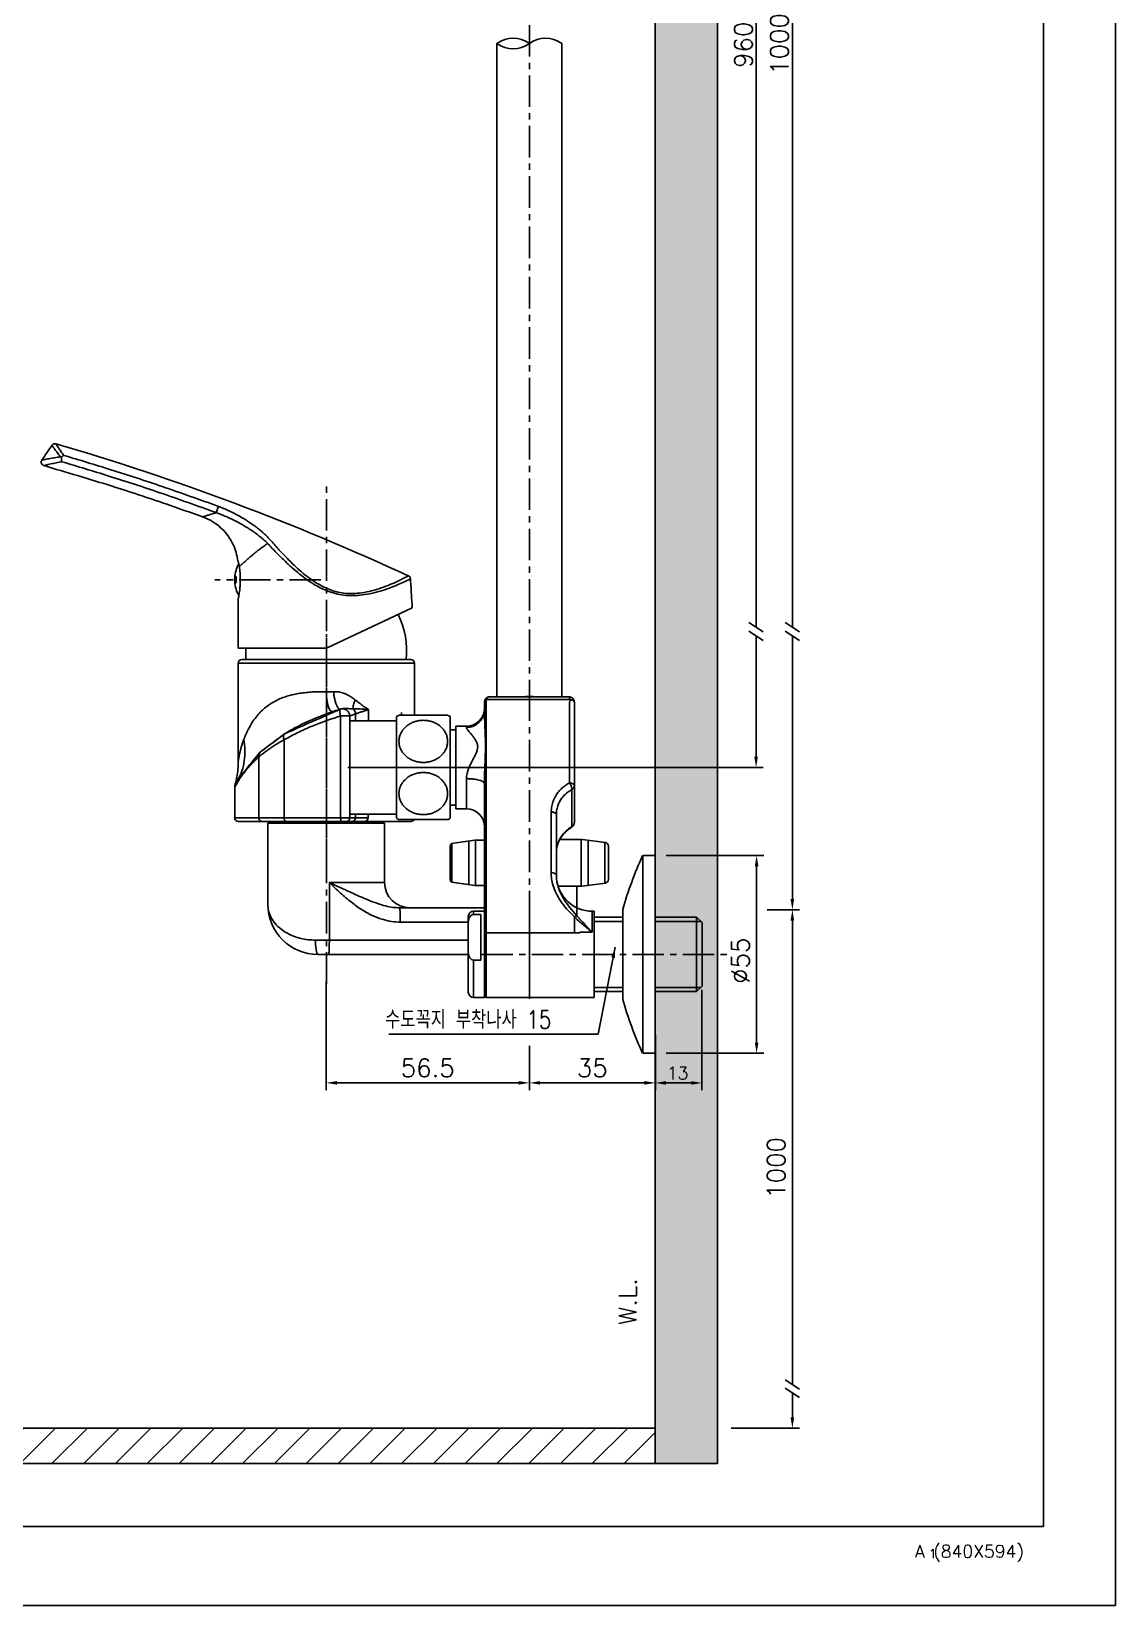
# Model space of a CAD drawing. Extents: x 6001 to 6595, y 4339 to 5179.
# Drawn here: x 6293.5 to 6595, y 4339.3 to 4776.8 of the extents above; entities that cross this region are included whole.
import ezdxf

# ---------------------------------------------------------------- set-up
doc = ezdxf.new("R2010")
doc.units = 0
doc.header["$LTSCALE"] = 7
doc.header["$MEASUREMENT"] = 0
doc.linetypes.add('CENTER', pattern=[2, 1.25, -0.25, 0.25, -0.25])
doc.layers.get('0').update_dxf_attribs({"color": 2, "linetype": 'CONTINUOUS'})
for name, color, linetype in [('CL', 1, 'CENTER'), ('D', 2, 'CONTINUOUS'), ('DIM', 2, 'CONTINUOUS'), ('DWG', 7, 'CONTINUOUS'), ('HT', 3, 'CONTINUOUS'), ('TXT', 4, 'CONTINUOUS')]:
    doc.layers.add(name, color=color, linetype=linetype)
doc.styles.add('GHS', font='ROMANS.shx', dxfattribs={"bigfont": 'GHS.shx'})
doc.dimstyles.new('STANDARD$7', dxfattribs={"dimtxt": 3.5, "dimasz": 3, "dimexe": 1, "dimexo": 1, "dimgap": 1, "dimtad": 1, "dimdec": 4, "dimzin": 0, "dimdsep": 46, "dimtxsty": 'GHS', "dimcen": 1, "dimclrd": 256, "dimclre": 256, "dimclrt": 2, "dimadec": 4, "dimazin": 0, "dimtfac": 1, "dimtdec": 4, "dimtmove": 2, "dimatfit": 2, "dimfxl": 0, "dimtolj": 1, "dimtzin": 0, "dimlwd": -1, "dimlwe": -1, "dimarcsym": 0})

# ---------------------------------------------------------------- blocks, each defined once
blk = doc.blocks.new('BORDER')
for p, q in [((1, 0), (1, 1)), ((0, 0), (1, 0))]:
    blk.add_line(p, q)
blk = doc.blocks.new('A$C195E25AC')
at = {"color": 7, "linetype": 'Continuous'}
blk.add_line((8.86, 94.77), (8.86, 93.96), dxfattribs=at)
at = {"layer": 'CL'}
for p, q in [((44.45, 101.13), (44.45, 27.57)), ((0, 79.46), (68.4, 79.46)), ((31.09, 27.5), (100.44, 27.5))]:
    blk.add_line(p, q, dxfattribs=at)
at = {"layer": 'D'}
for p, q in [((62.44, 36.69), (70.44, 36.69)), ((79.44, 36.69), (92.1, 36.69)), ((62.44, 18.31), (70.44, 18.31)), ((79.44, 18.31), (92.1, 18.31))]:
    blk.add_line(p, q, dxfattribs=at)
at = {"layer": 'DWG'}
for p, q in [((31.94, 97.63), (31.94, 95.44)), ((32.25, 98.55), (32.24, 98.53)), ((56.94, 97.59), (56.94, 64.17)), ((7.44, 93.59), (7.44, 65.33)), ((21.7, 93.96), (8.17, 93.96)), ((22.44, 93.59), (22.44, 65.33)), ((22.44, 89.96), (23.94, 89.96)), ((23.94, 67.96), (23.94, 90.96)), ((26.94, 90.96), (23.94, 90.96)), ((26.94, 90.6), (26.94, 90.96)), ((26.94, 67.96), (26.94, 76.36)), ((31.94, 75.01), (31.94, 15.5)), ((56.28, 63.1), (56.28, 73.35)), ((3.64, 66.46), (7.44, 66.46)), ((22.44, 68.96), (23.94, 68.96)), ((26.94, 67.96), (23.94, 67.96)), ((51.94, 66.36), (51.94, 49.49)), ((8.17, 64.96), (21.7, 64.96)), ((56.23, 62.9), (56.23, 62.9)), ((75.94, 55), (79.44, 55)), ((75.94, 55), (75.94, 0)), ((79.44, 55), (79.44, 0)), ((28.94, 38.6), (28.94, 39.5)), ((28.94, 39.5), (31.94, 39.5)), ((61.94, 39.5), (61.94, 33.67)), ((62.44, 39.5), (61.94, 39.5)), ((62.44, 39.5), (62.44, 15.5)), ((70.44, 15), (70.44, 40)), ((27.44, 38), (27.44, 17)), ((28.94, 38.6), (30.94, 38.6)), ((30.94, 38.6), (30.94, 25.9)), ((56.94, 37.92), (56.94, 33.5)), ((62.44, 37.85), (70.44, 37.85)), ((79.44, 37.85), (90.94, 37.85)), ((79.44, 36.35), (79.44, 18.65)), ((90.94, 37.85), (90.94, 17.15)), ((90.94, 37.85), (92.44, 36.35)), ((92.44, 36.35), (92.44, 18.65)), ((32.44, 33.53), (32.44, 15.5)), ((51.94, 33.5), (32.44, 33.5)), ((56.94, 33.5), (51.94, 33.5)), ((58.44, 33.5), (56.94, 33.5)), ((58.44, 33.67), (61.92, 33.67)), ((58.44, 33.5), (58.44, 33.67)), ((28.94, 25.9), (30.94, 25.9)), ((28.94, 15.5), (28.94, 25.9)), ((90.94, 17.15), (92.44, 18.65)), ((28.94, 15.5), (31.94, 15.5)), ((62.44, 15.5), (32.44, 15.5)), ((62.44, 17.15), (70.44, 17.15)), ((79.44, 17.15), (90.94, 17.15)), ((75.94, 0), (79.44, 0))]:
    blk.add_line(p, q, dxfattribs=at)
for centre, radius, start, end in [((33.44, 97.63), 1.5, 142.9875, 180), ((14.94, 79.46), 16, 114.9238, 117.9532), ((14.94, 79.46), 16, 62.0473, 65.0762), ((26.94, 95.96), 5, 270, 360), ((26.94, 62.96), 5, 0, 90), ((14.94, 79.46), 16, 242.0468, 245.0762), ((14.94, 79.46), 16, 294.9238, 297.9527), ((166.77, 13.18), 100, 155.2819, 164.4455), ((61.94, 49.5), 10, 185.076, 270), ((28.94, 38), 1.5, 90, 180), ((28.94, 17), 1.5, 180, 270), ((32.44, 16), 0.5, 180, 270), ((166.77, 41.82), 100, 195.5545, 204.7181)]:
    blk.add_arc(centre, radius, start, end, dxfattribs=at)
for points in [[(32.39, 97.88), (32.21, 97.85), (32.07, 97.8), (31.97, 97.72), (31.94, 97.63)], [(31.95, 97.8), (31.94, 97.77)], [(31.94, 97.77), (31.94, 97.63)], [(31.97, 97.93), (31.96, 97.91), (31.95, 97.8)], [(32.01, 98.08), (31.97, 97.96)], [(31.97, 97.96), (31.97, 97.93)], [(32.06, 98.23), (32.03, 98.15), (32.01, 98.11)], [(32.01, 98.11), (32.01, 98.08)], [(32.07, 98.25), (32.06, 98.23)], [(32.12, 98.36), (32.07, 98.25)], [(32.19, 98.46), (32.12, 98.36)], [(32.14, 98.38), (32.12, 98.36)], [(32.17, 98.4), (32.14, 98.38)], [(32.24, 98.42), (32.2, 98.41), (32.17, 98.4)], [(32.24, 98.53), (32.19, 98.46)], [(32.51, 98.36), (32.34, 98.41), (32.24, 98.42)], [(33.41, 99.12), (33.22, 99.11), (32.84, 99), (32.51, 98.81), (32.25, 98.55)], [(32.51, 98.36), (32.45, 98.22), (32.4, 98.06), (32.39, 97.88)], [(32.39, 97.88), (32.4, 75.75), (32.43, 54.31), (32.44, 33.53)], [(33.4, 99.12), (33.2, 99.09), (32.99, 98.99), (32.79, 98.83), (32.63, 98.61), (32.51, 98.36)], [(55.64, 98.35), (47.89, 98.38), (40.22, 98.38), (32.51, 98.36)], [(55.45, 99.09), (47.92, 99.13), (40.16, 99.13), (33.4, 99.12)], [(45.91, 99.13), (45.7, 99.14), (44.44, 99.18), (43.17, 99.14), (42.98, 99.13)], [(55.45, 99.09), (55.91, 99.02), (56.32, 98.81), (56.65, 98.48), (56.86, 98.06), (56.94, 97.59)], [(55.64, 98.35), (55.6, 98.67), (55.55, 98.91), (55.5, 99.06), (55.45, 99.09)], [(55.64, 98.35), (55.61, 86.76), (55.57, 75.17)], [(56.94, 97.59), (56.84, 97.86), (56.57, 98.09), (56.15, 98.26), (55.64, 98.35)], [(14.94, 80.85), (13.78, 80.94), (12.67, 81.19), (11.62, 81.61), (10.66, 82.17), (9.85, 82.85), (9.19, 83.62), (8.7, 84.45), (8.36, 85.33), (8.19, 86.25), (8.19, 87.18), (8.36, 88.09), (8.7, 88.97), (9.19, 89.8), (9.85, 90.57), (10.66, 91.25), (11.62, 91.82), (12.67, 92.23), (13.78, 92.48), (14.94, 92.57)], [(14.94, 92.57), (16.09, 92.48), (17.2, 92.23), (18.25, 91.82), (19.21, 91.25), (20.03, 90.57), (20.68, 89.8), (21.17, 88.97), (21.51, 88.09), (21.68, 87.18), (21.68, 86.25), (21.51, 85.33), (21.17, 84.45), (20.68, 83.62), (20.03, 82.85), (19.21, 82.17), (18.25, 81.61), (17.2, 81.19), (16.09, 80.94), (14.94, 80.85)], [(31.94, 95.44), (31.81, 94.37), (31.44, 93.34), (30.84, 92.42), (30.05, 91.66), (29.1, 91.08), (28.05, 90.72), (26.94, 90.6)], [(32.22, 85.46), (32.21, 86.77), (32.17, 88.21), (32.12, 89.63), (32.06, 90.96), (32.02, 92.13), (31.98, 93.13), (31.96, 94), (31.94, 94.77), (31.94, 95.44)], [(30.06, 85.21), (29.91, 86.1), (29.49, 87.03), (28.92, 87.89), (28.33, 88.63), (27.82, 89.24), (27.43, 89.71), (27.16, 90.09), (26.99, 90.38), (26.94, 90.6)], [(26.94, 76.36), (26.98, 77.07), (27.13, 77.83), (27.36, 78.64), (27.69, 79.5), (28.11, 80.43), (28.61, 81.42), (29.14, 82.45), (29.62, 83.46), (29.95, 84.4), (30.06, 85.21)], [(31.94, 75.01), (31.94, 75.7), (31.95, 76.47), (31.97, 77.31), (32, 78.25), (32.04, 79.3), (32.09, 80.48), (32.14, 81.75), (32.18, 83.05), (32.21, 84.32), (32.22, 85.46)], [(14.94, 66.35), (13.78, 66.44), (12.67, 66.69), (11.62, 67.11), (10.66, 67.67), (9.85, 68.35), (9.19, 69.12), (8.7, 69.95), (8.36, 70.83), (8.19, 71.75), (8.19, 72.68), (8.36, 73.59), (8.7, 74.47), (9.19, 75.3), (9.85, 76.07), (10.66, 76.75), (11.62, 77.32), (12.67, 77.73), (13.78, 77.98), (14.94, 78.07)], [(14.94, 78.07), (16.09, 77.98), (17.2, 77.73), (18.25, 77.32), (19.21, 76.75), (20.03, 76.07), (20.68, 75.3), (21.17, 74.47), (21.51, 73.59), (21.68, 72.68), (21.68, 71.75), (21.51, 70.83), (21.17, 69.95), (20.68, 69.12), (20.03, 68.35), (19.21, 67.67), (18.25, 67.11), (17.2, 66.69), (16.09, 66.44), (14.94, 66.35)], [(31.94, 75.01), (31.81, 75.31), (31.44, 75.59), (30.84, 75.85), (30.05, 76.06), (29.1, 76.22), (28.05, 76.32), (26.94, 76.36)], [(55.57, 75.17), (54.58, 74.56), (53.58, 73.77), (52.62, 72.79), (51.78, 71.61), (51.1, 70.24), (50.66, 68.72), (50.5, 67.1)], [(56.94, 74.42), (56.87, 74.64), (56.68, 74.84), (56.38, 75.01), (56, 75.12), (55.57, 75.17)], [(56.28, 73.35), (56.27, 73.64), (56.19, 74), (56.03, 74.4), (55.82, 74.81), (55.57, 75.17)], [(56.28, 73.35), (56.56, 73.55), (56.76, 73.81), (56.89, 74.11), (56.94, 74.42)], [(56.28, 73.35), (55.43, 72.82), (54.57, 72.14), (53.75, 71.3), (53.03, 70.28), (52.45, 69.09), (52.07, 67.76), (51.94, 66.36)], [(50.5, 67.1), (50.48, 61.37), (50.47, 55.75), (50.46, 50.24)], [(51.94, 66.36), (51.87, 66.58), (51.66, 66.79), (51.35, 66.95), (50.95, 67.06), (50.5, 67.1)], [(51.94, 55.87), (52.07, 57.25), (52.45, 58.61), (53.08, 59.89), (53.94, 61.09), (55.02, 62.16), (56.28, 63.1)], [(51.94, 55.87), (52.05, 57.12), (52.44, 58.5), (53.09, 59.81), (53.99, 61.01), (55.1, 62.09), (56.23, 62.9)], [(56.28, 63.1), (56.26, 62.94), (56.23, 62.91)], [(56.25, 62.91), (56.23, 62.9)], [(56.56, 63.18), (56.47, 63.08), (56.25, 62.91)], [(56.28, 63.1), (56.56, 63.31), (56.76, 63.57), (56.89, 63.86), (56.94, 64.17)], [(56.94, 64.17), (56.88, 63.78), (56.72, 63.4), (56.56, 63.18)], [(50.46, 50.24), (50.59, 48.51), (51.03, 46.6), (51.84, 44.56), (53.08, 42.41), (54.77, 40.19), (56.94, 37.92)], [(51.94, 49.49), (51.86, 49.72), (51.65, 49.93), (51.33, 50.09), (50.92, 50.2), (50.46, 50.24)], [(51.94, 49.49), (51.97, 48.63)], [(51.97, 48.63), (52.05, 47.98), (52.43, 46.32), (53.14, 44.51), (54.22, 42.58), (55.7, 40.51), (57.58, 38.29)], [(28.94, 38.6), (28.71, 38.57), (28.48, 38.5), (28.25, 38.36), (28.05, 38.18), (27.86, 37.93), (27.71, 37.64), (27.58, 37.3), (27.5, 36.93), (27.45, 36.53), (27.44, 36.12)], [(57.59, 38.28), (57.39, 38.21), (57.17, 38.08), (56.94, 37.92)], [(56.94, 37.92), (57.33, 37.55), (57.69, 37.21), (58.03, 36.9), (58.35, 36.62), (58.64, 36.36), (58.91, 36.12), (59.17, 35.9), (59.4, 35.7), (59.61, 35.52), (59.81, 35.35), (60, 35.19), (60.17, 35.05), (60.33, 34.91), (60.48, 34.78), (60.63, 34.67), (60.76, 34.55), (60.89, 34.45), (61.01, 34.35), (61.12, 34.26), (61.23, 34.17), (61.33, 34.09), (61.42, 34.02), (61.5, 33.95), (61.58, 33.88), (61.66, 33.83), (61.73, 33.77), (61.8, 33.72), (61.86, 33.68), (61.92, 33.67)], [(57.58, 38.29), (57.93, 37.9), (58.24, 37.55), (58.54, 37.23), (58.82, 36.93), (59.07, 36.66), (59.31, 36.4), (59.53, 36.17), (59.73, 35.95), (59.91, 35.75), (60.09, 35.57), (60.25, 35.4), (60.4, 35.24), (60.54, 35.09), (60.67, 34.94), (60.8, 34.81), (60.92, 34.68), (61.03, 34.57), (61.13, 34.45), (61.23, 34.35), (61.32, 34.25), (61.4, 34.16), (61.48, 34.08), (61.56, 34), (61.63, 33.93), (61.69, 33.86), (61.75, 33.8), (61.81, 33.74), (61.87, 33.69), (61.94, 33.67)], [(32.44, 33.53), (32.24, 33.51), (32.08, 33.46), (31.97, 33.38), (31.94, 33.28)], [(32.44, 33.5), (32.24, 33.48), (32.08, 33.43), (31.97, 33.35), (31.94, 33.28)], [(51.94, 33.5), (45.44, 33.51), (38.94, 33.52), (32.44, 33.53)], [(27.44, 28.38), (27.45, 27.97), (27.5, 27.57), (27.58, 27.2), (27.7, 26.87), (27.86, 26.57), (28.04, 26.33), (28.25, 26.14), (28.47, 26), (28.71, 25.93), (28.94, 25.9)]]:
    blk.add_spline(points, degree=3, dxfattribs=at)

msp = doc.modelspace()

# ---------------------------------------------------------------- hatches: boundary and pattern name
at = {"layer": 'HT'}
h = msp.add_hatch(dxfattribs=at)
h.set_pattern_fill('AR-CONC', color=256, scale=2, style=0)
h.set_pattern_definition([(50, (999.178, 78.717), (14.345204, -1.255043), [1.5, -16.5]), (355, (999.178, 78.717), (-2.775027, 15.043843), [1.2, -13.2]), (100.4514, (1000.374, 78.612), (11.570188, 13.78879), [1.274804, -14.022842]), (46.1842, (999.178, 82.717), (21.34482, -3.31038), [2.25, -24.75]), (96.6356, (1000.957, 82.44), (18.693254, 19.48236), [1.912206, -21.03426]), (351.1842, (999.178, 82.717), (18.69324, 19.48237), [1.8, -19.8]), (21, (1001.178, 81.717), (11.938141, -8.052378), [1.5, -16.5]), (326, (1001.178, 81.717), (4.866307, 14.503), [1.2, -13.2]), (71.4514, (1002.173, 81.046), (16.804453, 6.45061), [1.274804, -14.022842]), (37.5, (999.178, 78.717), (0.243197, 6.657877), [0, -13.04, 0, -13.4, 0, -13.25]), (7.5, (999.178, 78.717), (5.261391, 7.888234), [0, -7.64, 0, -12.74, 0, -5.05]), (327.5, (994.718, 78.717), (10.6764487, -0.4510974), [0, -5, 0, -15.6, 0, -20.7]), (317.5, (992.718, 78.717), (11.663723, 2.0021), [0, -6.5, 0, -10.36, 0, -14.7])])
h.paths.add_polyline_path([(6466.95, 4378.75), (6484.23, 4378.75), (6484.23, 5078.12), (6466.95, 5078.12)])
h = msp.add_hatch(dxfattribs=at)
h.set_pattern_fill('ANSI31', color=256, scale=50, style=0)
h.set_pattern_definition([(45, (1015.8026, -3.074), (-4.4194174, 4.4194174), [])])
h.paths.add_polyline_path([(6466.95, 4378.75), (6037.73, 4378.75), (6037.73, 4388.6), (6466.95, 4388.6)])

# ---------------------------------------------------------------- linework, layer by layer
at = {"color": 7, "linetype": 'Continuous'}
for p, q in [((6351, 4601.26), (6351, 4574.05)), ((6351, 4601.26), (6400, 4601.26)), ((6352, 4602.26), (6399, 4602.26)), ((6400, 4601.26), (6400, 4586.76)), ((6379.4, 4588.47), (6379.4, 4588.47)), ((6379.46, 4558.26), (6379.46, 4586.57)), ((6379.46, 4586.57), (6382, 4586.57)), ((6382, 4558.26), (6382, 4586.57)), ((6383.6, 4587.15), (6383.6, 4585.26)), ((6387.22, 4585.26), (6387.22, 4588.33)), ((6363.73, 4579.92), (6363.73, 4558.26)), ((6356.69, 4558.26), (6356.69, 4575.2)), ((6350, 4558.26), (6350, 4566.77)), ((6391.16, 4559.26), (6382, 4559.26)), ((6383.6, 4559.26), (6383.6, 4558.26)), ((6387.08, 4558.26), (6387.08, 4559.26)), ((6350, 4558.26), (6387.08, 4558.26)), ((6399, 4557.26), (6351, 4557.26))]:
    msp.add_line(p, q, dxfattribs=at)
for p, q in [((6000.96, 4339.31), (6594.96, 4339.31)), ((6594.96, 4339.31), (6000.96, 4339.31)), ((6594.96, 4339.31), (6000.96, 4339.31)), ((6000.96, 4339.31), (6594.96, 4339.31)), ((6594.96, 4339.31), (6000.96, 4339.31)), ((6594.96, 4339.31), (6000.96, 4339.31))]:
    msp.add_line(p, q)
for centre, radius, start, end in [((6352, 4601.26), 1, 90.0092, 179.9954), ((6399, 4601.26), 1, 0.0151, 89.9776), ((6380, 4586.57), 2, 0, 107.5502), ((6351, 4558.26), 1, 180, 269.9999), ((6381, 4558.26), 1, 270.0002, 0), ((6382.6, 4558.26), 1, 270.0002, 0), ((6386.08, 4558.26), 1, 270.0002, 0), ((6399, 4558.26), 1, 270, 330)]:
    msp.add_arc(centre, radius, start, end, dxfattribs=at)
for points in [[(6352.56, 4580.12), (6353.49, 4582.3), (6354.55, 4584.26), (6355.66, 4585.91), (6356.82, 4587.3), (6358.03, 4588.49), (6359.29, 4589.49), (6360.6, 4590.35), (6361.97, 4591.07), (6363.4, 4591.68), (6364.89, 4592.17), (6366.46, 4592.57), (6368.11, 4592.88), (6369.85, 4593.1), (6371.66, 4593.24), (6373.55, 4593.3), (6375.5, 4593.3)], [(6377.38, 4587.81), (6376.96, 4587.83), (6376.57, 4588.14), (6376.22, 4588.73), (6375.92, 4589.58), (6375.68, 4590.68), (6375.54, 4591.94), (6375.5, 4593.3)], [(6377.51, 4593.26), (6376.86, 4593.25), (6376.2, 4593.27), (6375.5, 4593.3)], [(6378.6, 4593.28), (6378.21, 4593.3), (6377.84, 4593.29), (6377.51, 4593.26)], [(6379, 4588.58), (6378.78, 4588.8), (6378.46, 4589.32), (6378.15, 4590.06), (6377.88, 4591.01), (6377.66, 4592.09), (6377.51, 4593.26)], [(6383.6, 4591), (6382.6, 4591.73), (6381.66, 4592.29), (6380.8, 4592.71), (6380, 4593), (6379.27, 4593.19), (6378.6, 4593.28)], [(6383.6, 4591), (6383.25, 4590.35), (6383.02, 4589.7), (6382.92, 4589.1), (6382.96, 4588.58)], [(6383.6, 4591), (6384.87, 4590), (6386.04, 4589.12), (6387.22, 4588.33)], [(6363.73, 4579.92), (6367.54, 4581.95), (6371.54, 4583.75), (6375.35, 4585.21), (6379.46, 4586.57)], [(6363.92, 4581.63), (6379.4, 4588.47)], [(6371.28, 4585.45), (6370.79, 4585.23)], [(6371.63, 4585.6), (6371.28, 4585.45)], [(6372.52, 4585.98), (6371.63, 4585.6)], [(6373.44, 4586.35), (6372.52, 4585.98)], [(6374.02, 4586.58), (6373.44, 4586.35)], [(6374.37, 4586.72), (6374.02, 4586.58)], [(6374.39, 4586.73), (6374.37, 4586.72)], [(6375.31, 4587.07), (6374.39, 4586.73)], [(6375.38, 4587.1), (6375.31, 4587.07)], [(6376.31, 4587.44), (6375.38, 4587.1)], [(6376.35, 4587.45), (6376.31, 4587.44)], [(6377.31, 4587.79), (6376.35, 4587.45)], [(6377.34, 4587.8), (6377.31, 4587.79)], [(6377.38, 4587.81), (6377.34, 4587.8)], [(6378.35, 4588.14), (6377.38, 4587.81)], [(6379.12, 4588.39), (6378.35, 4588.14)], [(6379.33, 4588.47), (6379.11, 4588.52), (6379, 4588.58)], [(6379.27, 4588.44), (6379.12, 4588.39)], [(6379.4, 4588.47), (6379.36, 4588.45), (6379.32, 4588.42), (6379.29, 4588.37), (6379.27, 4588.3), (6379.24, 4588.2), (6379.23, 4588.07), (6379.23, 4587.9), (6379.24, 4587.67), (6379.27, 4587.42), (6379.32, 4587.15), (6379.38, 4586.86), (6379.46, 4586.57)], [(6379.4, 4588.47), (6379.27, 4588.44)], [(6379.43, 4588.48), (6379.33, 4588.47)], [(6379.4, 4588.47), (6379.41, 4588.48), (6379.43, 4588.48)], [(6379.75, 4588.56), (6379.43, 4588.48)], [(6380.34, 4588.63), (6379.93, 4588.59), (6379.75, 4588.56)], [(6382.96, 4588.58), (6382.04, 4588.6), (6381.28, 4588.63), (6380.56, 4588.63), (6380.34, 4588.63)], [(6383.6, 4587.15), (6383.11, 4586.98), (6382.71, 4586.83), (6382.4, 4586.72), (6382.18, 4586.63), (6382.05, 4586.58), (6382, 4586.57)], [(6382.96, 4588.58), (6384.2, 4588.55), (6385.64, 4588.48), (6387.22, 4588.33)], [(6383.6, 4587.15), (6383.49, 4587.68), (6383.27, 4588.17), (6382.96, 4588.58)], [(6387.22, 4588.33), (6386.34, 4588.06), (6385.41, 4587.76), (6384.48, 4587.46), (6383.6, 4587.15)], [(6357.28, 4576.68), (6363.92, 4581.63)], [(6363.83, 4581.57), (6357.52, 4576.9)], [(6363.73, 4579.92), (6363.58, 4580.47), (6363.56, 4580.96), (6363.68, 4581.36), (6363.92, 4581.63)], [(6363.87, 4581.6), (6363.83, 4581.57)], [(6363.92, 4581.63), (6363.87, 4581.6)], [(6364.02, 4581.69), (6363.92, 4581.63)], [(6364.5, 4581.98), (6364.02, 4581.69)], [(6364.68, 4582.09), (6364.5, 4581.98)], [(6365.24, 4582.42), (6364.68, 4582.09)], [(6365.31, 4582.45), (6365.24, 4582.42)], [(6365.82, 4582.74), (6365.31, 4582.45)], [(6366.01, 4582.85), (6365.82, 4582.74)], [(6366.74, 4583.25), (6366.01, 4582.85)], [(6366.76, 4583.26), (6366.74, 4583.25)], [(6367.39, 4583.59), (6366.76, 4583.26)], [(6367.47, 4583.63), (6367.39, 4583.59)], [(6367.57, 4583.69), (6367.47, 4583.63)], [(6368.27, 4584.04), (6367.57, 4583.69)], [(6368.33, 4584.07), (6368.27, 4584.04)], [(6369.08, 4584.44), (6368.33, 4584.07)], [(6369.88, 4584.81), (6369.08, 4584.44)], [(6369.93, 4584.84), (6369.88, 4584.81)], [(6370.72, 4585.2), (6369.93, 4584.84)], [(6370.79, 4585.23), (6370.72, 4585.2)], [(6352.56, 4580.12), (6352.85, 4577), (6352.67, 4574.07), (6352.02, 4571.34), (6350.9, 4568.9)], [(6350.9, 4568.9), (6357.28, 4576.68)], [(6351, 4574.05), (6351.01, 4574.09), (6351.02, 4574.19), (6351.05, 4574.33), (6351.07, 4574.49), (6351.11, 4574.68), (6351.15, 4574.89), (6351.19, 4575.12), (6351.24, 4575.37), (6351.29, 4575.64), (6351.35, 4575.94), (6351.42, 4576.26), (6351.5, 4576.6), (6351.59, 4576.96), (6351.68, 4577.35), (6351.79, 4577.75), (6351.91, 4578.18), (6352.05, 4578.63), (6352.2, 4579.1), (6352.37, 4579.6), (6352.56, 4580.12)], [(6363.73, 4579.92), (6362.4, 4579.16), (6361.19, 4578.42), (6360.09, 4577.71), (6359.14, 4577.06), (6358.33, 4576.47), (6357.65, 4575.96), (6357.11, 4575.54), (6356.69, 4575.2)], [(6357.28, 4576.68), (6356.94, 4576.26), (6356.74, 4575.75), (6356.69, 4575.2)], [(6357.52, 4576.9), (6357.14, 4576.55)], [(6356.69, 4575.2), (6356.19, 4574.74), (6355.7, 4574.26), (6355.2, 4573.77), (6354.71, 4573.26), (6354.21, 4572.72), (6353.71, 4572.15), (6353.2, 4571.55), (6352.69, 4570.9), (6352.16, 4570.2), (6351.63, 4569.45), (6351.12, 4568.68), (6350.66, 4567.93), (6350.3, 4567.3), (6350.07, 4566.9), (6350, 4566.77), (6350.07, 4566.9), (6350.3, 4567.31), (6350.66, 4567.93), (6351.12, 4568.68), (6351.29, 4568.94)], [(6351, 4574.05), (6350.9, 4571.78), (6350.59, 4569.53), (6350.48, 4568.98)], [(6350.93, 4568.95), (6356.93, 4576.35)], [(6356.93, 4576.35), (6351.21, 4569.42)], [(6350.48, 4568.98), (6350.08, 4567.31)], [(6350.08, 4567.31), (6350.09, 4567.34), (6350.11, 4567.38), (6350.13, 4567.44), (6350.18, 4567.54), (6350.25, 4567.68), (6350.34, 4567.87), (6350.48, 4568.13), (6350.66, 4568.47), (6350.9, 4568.9)], [(6350.4, 4567.49), (6350.66, 4567.93), (6351.12, 4568.68), (6351.29, 4568.94)], [(6350.99, 4569.05), (6350.9, 4568.9)], [(6350.9, 4568.9), (6350.93, 4568.95)], [(6351.21, 4569.42), (6350.99, 4569.05)], [(6350.08, 4567.31), (6350.06, 4567.26), (6350, 4566.77)], [(6350, 4566.77), (6350.07, 4566.9), (6350.13, 4567.01)], [(6350.13, 4567.01), (6350.21, 4567.14)], [(6350.21, 4567.14), (6350.3, 4567.31), (6350.4, 4567.49)], [(6357.66, 4557.26), (6357.37, 4557.3), (6357.09, 4557.45), (6356.87, 4557.68), (6356.74, 4557.96), (6356.69, 4558.26)], [(6363.73, 4558.26), (6363.76, 4557.95), (6363.85, 4557.68), (6363.98, 4557.46), (6364.15, 4557.31), (6364.35, 4557.26)], [(6379.73, 4557.26), (6379.65, 4557.31), (6379.58, 4557.44), (6379.52, 4557.66), (6379.48, 4557.94), (6379.46, 4558.26)]]:
    msp.add_spline(points, degree=3, dxfattribs=at)
at = {"layer": 'CL'}
for p, q in [((6431.95, 5016.61), (6431.95, 4589.91)), ((6375.5, 4512.13), (6375.5, 4651.8)), ((6374, 4624.46), (6344.5, 4624.46)), ((6375.5, 4542.09), (6375.5, 4609.29)), ((6381.5, 4572.26), (6449.9, 4572.26))]:
    msp.add_line(p, q, dxfattribs=at)
at = {"layer": 'D'}
for p, q in [((6495, 5013.11), (6495, 4611.24)), ((6505.09, 4611.24), (6505.09, 5013.11)), ((6493, 4612.55), (6497, 4609.94)), ((6503.09, 4612.55), (6507.09, 4609.94)), ((6493, 4610.16), (6497, 4607.56)), ((6495, 4608.86), (6495, 4575.26)), ((6503.09, 4610.16), (6507.09, 4607.56)), ((6505.09, 4605.17), (6505.09, 4608.86)), ((6505.09, 4535.69), (6505.09, 4608.8)), ((6450.9, 4572.26), (6497, 4572.26)), ((6469.95, 4547.8), (6497.14, 4547.8)), ((6495.14, 4544.8), (6495.14, 4495.8)), ((6431.95, 4531.03), (6431.95, 4507.97)), ((6498.04, 4532.69), (6507.09, 4532.69)), ((6505.09, 4400.77), (6505.09, 4529.69)), ((6375.45, 4512.75), (6375.45, 4482.59)), ((6479.95, 4510.44), (6479.95, 4482.57)), ((6431.95, 4494.85), (6431.95, 4482.59)), ((6467.06, 4497.89), (6467.06, 4482.59)), ((6466.95, 4491.8), (6466.95, 4482.57)), ((6469.95, 4492.8), (6497.14, 4492.8)), ((6378.45, 4484.59), (6428.95, 4484.59)), ((6434.95, 4484.59), (6463.95, 4484.59)), ((6464.06, 4484.59), (6456.56, 4484.59)), ((6469.95, 4484.57), (6476.95, 4484.57)), ((6503.09, 4402.08), (6507.09, 4399.47)), ((6503.09, 4399.69), (6507.09, 4397.09)), ((6505.09, 4391.6), (6505.09, 4398.39)), ((6488.09, 4388.6), (6507.09, 4388.6))]:
    msp.add_line(p, q, dxfattribs=at)
for centre, start, end in [((6427.45, 4767.5), 53.1301, 126.8699), ((6436.45, 4767.5), 53.1301, 126.8699), ((6427.45, 4779.5), 233.1301, 306.8699)]:
    msp.add_arc(centre, 7.5, start, end, dxfattribs=at)
for points in [[(6494.5, 4575.26), (6495.5, 4575.26), (6495, 4572.26)], [(6494.64, 4544.8), (6495.64, 4544.8), (6495.14, 4547.8)], [(6504.59, 4535.69), (6505.59, 4535.69), (6505.09, 4532.69)], [(6504.59, 4529.69), (6505.59, 4529.69), (6505.09, 4532.69)], [(6494.64, 4495.8), (6495.64, 4495.8), (6495.14, 4492.8)], [(6378.45, 4485.09), (6378.45, 4484.09), (6375.45, 4484.59)], [(6428.95, 4485.09), (6428.95, 4484.09), (6431.95, 4484.59)], [(6434.95, 4485.09), (6434.95, 4484.09), (6431.95, 4484.59)], [(6463.95, 4485.09), (6463.95, 4484.09), (6466.95, 4484.59)], [(6464.06, 4485.09), (6464.06, 4484.09), (6467.06, 4484.59)], [(6469.95, 4485.07), (6469.95, 4484.07), (6466.95, 4484.57)], [(6476.95, 4485.07), (6476.95, 4484.07), (6479.95, 4484.57)], [(6504.59, 4391.6), (6505.59, 4391.6), (6505.09, 4388.6)]]:
    msp.add_solid(points, dxfattribs=at)
at = {"layer": 'DIM'}
msp.add_line((6392.89, 4498.1), (6451.08, 4498.1), dxfattribs=at)
at = {"layer": 'DWG'}
for p, q in [((6422.95, 4591.92), (6422.95, 4773.5)), ((6440.95, 4591.9), (6440.95, 4773.5)), ((6344.89, 4643.09), (6345.52, 4644.82)), ((6350.18, 4625.46), (6350.23, 4625.46)), ((6351.52, 4626.04), (6351.52, 4622.88)), ((6350.18, 4623.46), (6350.23, 4623.46)), ((6351, 4605.46), (6351, 4619.21)), ((6375.5, 4605.46), (6399.4, 4616.6)), ((6375.5, 4605.46), (6351, 4605.46)), ((6382, 4585.26), (6394.95, 4585.26)), ((6359.2, 4556.76), (6359.7, 4557.26)), ((6359.2, 4534.26), (6359.2, 4556.76)), ((6359.2, 4556.76), (6391.7, 4556.76)), ((6391.7, 4540.26), (6391.7, 4556.76)), ((6410.3, 4551.14), (6416.76, 4552.02)), ((6410.4, 4540.36), (6410.4, 4551.15)), ((6415.11, 4551.8), (6415.11, 4539.72)), ((6416.76, 4552.02), (6419.45, 4552.02)), ((6417, 4552.02), (6417, 4539.46)), ((6440.4, 4552.26), (6446.63, 4552.26)), ((6446.39, 4539.26), (6446.39, 4552.26)), ((6446.63, 4552.26), (6453.09, 4551.38)), ((6448.28, 4539.48), (6448.28, 4552.03)), ((6452.98, 4540.13), (6452.98, 4551.39)), ((6409.95, 4541.12), (6409.95, 4550.4)), ((6409.95, 4541.13), (6409.95, 4550.39)), ((6453.95, 4541.12), (6453.95, 4550.4)), ((6376.33, 4524.26), (6376.33, 4540.26)), ((6376.33, 4540.26), (6391.7, 4540.26)), ((6410.3, 4540.38), (6416.76, 4539.49)), ((6410.3, 4540.38), (6414.42, 4539.81)), ((6416.76, 4539.49), (6419.45, 4539.49)), ((6439.92, 4539.26), (6446.63, 4539.26)), ((6445.15, 4530.65), (6445.15, 4539.26)), ((6446.63, 4539.26), (6453.09, 4540.14)), ((6395.85, 4533.26), (6419.45, 4533.26)), ((6396.06, 4529.26), (6414.95, 4529.26)), ((6372.47, 4524.26), (6414.95, 4524.26)), ((6373.2, 4520.26), (6414.95, 4520.26))]:
    msp.add_line(p, q, dxfattribs=at)
for centre, radius, start, end in [((6300.02, 4661.25), 1, 73.7623, 144.9319), ((6104.56, 3990.14), 700, 65.19061, 73.76227), ((6359, 4624.46), 9, 150.8002, 176.1632), ((6359, 4624.46), 9, 183.8362, 209.4463), ((6375.45, 4604.64), 22.38, 353.8845, 26.8403), ((6375.45, 4604.64), 22.38, 177.9096, 186.1155), ((6410.95, 4550.39), 1, 131.0132, 180.0962), ((6452.95, 4550.39), 1, 359.9038, 82.2256), ((6398.7, 4540.26), 7, 180, 270), ((6410.95, 4541.13), 1, 179.9038, 228.9868), ((6452.95, 4541.13), 1, 277.7744, 0.0962), ((6373.2, 4534.26), 14, 180, 270)]:
    msp.add_arc(centre, radius, start, end, dxfattribs=at)
for points in [[(6299.2, 4661.83), (6296.37, 4657.69)], [(6301.55, 4658.61), (6300.69, 4659.73), (6300.02, 4660.64), (6299.56, 4661.31), (6299.29, 4661.7), (6299.2, 4661.83)], [(6302.48, 4659.02), (6301.68, 4660.13), (6301.06, 4661.04), (6300.63, 4661.7), (6300.38, 4662.09), (6300.3, 4662.21)], [(6296.93, 4656.17), (6296.6, 4656.34), (6296.35, 4656.62), (6296.22, 4656.97), (6296.23, 4657.34), (6296.37, 4657.69)], [(6301.55, 4658.61), (6300.75, 4658.5), (6299.93, 4658.36), (6299.11, 4658.22), (6298.33, 4658.08), (6297.6, 4657.94), (6296.97, 4657.81), (6296.53, 4657.72), (6296.37, 4657.69)], [(6301.96, 4657.26), (6301.19, 4657.12), (6300.39, 4656.96), (6299.6, 4656.79), (6298.83, 4656.63), (6298.12, 4656.46), (6297.51, 4656.32), (6297.08, 4656.21), (6296.93, 4656.17)], [(6341.09, 4641.93), (6330.86, 4645.52), (6315.68, 4650.52), (6296.93, 4656.17)], [(6301.85, 4658.51), (6301.75, 4658.54), (6301.65, 4658.58), (6301.55, 4658.61)], [(6301.96, 4657.26), (6301.86, 4657.49), (6301.81, 4657.8), (6301.8, 4658.15), (6301.85, 4658.51)], [(6301.85, 4658.51), (6301.95, 4658.64), (6302.06, 4658.75), (6302.17, 4658.85), (6302.27, 4658.92), (6302.38, 4658.98), (6302.48, 4659.02)], [(6344.89, 4643.09), (6329.23, 4648.62), (6314.99, 4653.28), (6301.96, 4657.26)], [(6345.52, 4644.82), (6329.83, 4650.36), (6315.55, 4655.04), (6302.48, 4659.02)], [(6341.09, 4641.93), (6341.23, 4641.98), (6341.66, 4642.11), (6342.42, 4642.35), (6343.49, 4642.68), (6344.89, 4643.09)], [(6359.18, 4634.52), (6358.12, 4635.53), (6357.09, 4636.4), (6356.11, 4637.16), (6355.19, 4637.81), (6354.26, 4638.44), (6353.23, 4639.09), (6352.04, 4639.79), (6350.69, 4640.52), (6349.17, 4641.29), (6347.6, 4642.01), (6346.19, 4642.6), (6344.89, 4643.09)], [(6360.14, 4635.26), (6359.09, 4636.39), (6358.06, 4637.36), (6357.08, 4638.21), (6356.15, 4638.95), (6355.21, 4639.65), (6354.15, 4640.37), (6352.94, 4641.16), (6351.56, 4641.98), (6349.99, 4642.83), (6348.36, 4643.63), (6346.88, 4644.28), (6345.52, 4644.82)], [(6341.09, 4641.93), (6343.23, 4640.96), (6345.2, 4639.67), (6346.94, 4638.09), (6348.41, 4636.25), (6349.57, 4634.21), (6350.4, 4632.01), (6350.88, 4629.71)], [(6359.18, 4634.52), (6357.98, 4633.7), (6356.97, 4632.96), (6356.13, 4632.3), (6355.43, 4631.72), (6354.82, 4631.21), (6354.3, 4630.77), (6353.85, 4630.38), (6353.46, 4630.04), (6353.12, 4629.73), (6352.81, 4629.46), (6352.53, 4629.21), (6352.27, 4628.98), (6352.04, 4628.77), (6351.82, 4628.57), (6351.63, 4628.39), (6351.45, 4628.23), (6351.3, 4628.09)], [(6375.5, 4621.45), (6373.79, 4622.23), (6371.98, 4623.25), (6370.06, 4624.51), (6368.06, 4626.02), (6365.99, 4627.77), (6363.83, 4629.76), (6361.55, 4632.02), (6359.18, 4634.52)], [(6375.73, 4621.98), (6374.1, 4622.77), (6372.35, 4623.8), (6370.52, 4625.08), (6368.61, 4626.61), (6366.63, 4628.38), (6364.57, 4630.41), (6362.4, 4632.71), (6360.14, 4635.26)], [(6350.88, 4629.71), (6350.89, 4629.68)], [(6350.89, 4629.68), (6350.91, 4629.64), (6350.98, 4629.43), (6351.08, 4629.1), (6351.15, 4628.85)], [(6350.02, 4623.86), (6350.02, 4623.89), (6350, 4624.01), (6349.99, 4624.13), (6349.99, 4624.23), (6349.98, 4624.34), (6349.98, 4624.46), (6349.98, 4624.57), (6349.99, 4624.68), (6349.99, 4624.79), (6350, 4624.9), (6350.02, 4625.02), (6350.02, 4625.06)], [(6350.02, 4625.06), (6350.04, 4625.15), (6350.06, 4625.27), (6350.1, 4625.37), (6350.14, 4625.44), (6350.18, 4625.46)], [(6350.18, 4625.46), (6350.21, 4625.45)], [(6350.21, 4625.45), (6350.22, 4625.44), (6350.26, 4625.37), (6350.3, 4625.26), (6350.33, 4625.12), (6350.35, 4624.95), (6350.37, 4624.76), (6350.38, 4624.56), (6350.38, 4624.35), (6350.37, 4624.15), (6350.35, 4623.96), (6350.33, 4623.79), (6350.3, 4623.65), (6350.26, 4623.55), (6350.22, 4623.48), (6350.21, 4623.47)], [(6350.43, 4624.46), (6350.43, 4624.65), (6350.42, 4624.84), (6350.4, 4625.01), (6350.37, 4625.16), (6350.34, 4625.28), (6350.31, 4625.38), (6350.27, 4625.44), (6350.23, 4625.46)], [(6351.15, 4628.85), (6351.19, 4628.65), (6351.3, 4628.09)], [(6351.3, 4628.09), (6351.4, 4627.29), (6351.49, 4626.38), (6351.55, 4625.4), (6351.57, 4624.38), (6351.55, 4623.36), (6351.48, 4622.39), (6351.39, 4621.5), (6351.28, 4620.71), (6351.17, 4620.08), (6351.17, 4620.03)], [(6398.28, 4625.53), (6398.12, 4625.44), (6397.55, 4625.13), (6396.43, 4624.56), (6395.94, 4624.32)], [(6398.86, 4624.7), (6398.85, 4624.77), (6398.77, 4625.06), (6398.6, 4625.31), (6398.36, 4625.49), (6398.28, 4625.53)], [(6350.18, 4623.46), (6350.14, 4623.48), (6350.1, 4623.55), (6350.06, 4623.65), (6350.04, 4623.77), (6350.02, 4623.86)], [(6350.21, 4623.47), (6350.18, 4623.46)], [(6350.23, 4623.46), (6350.27, 4623.48), (6350.31, 4623.54), (6350.34, 4623.63), (6350.37, 4623.76), (6350.4, 4623.91), (6350.42, 4624.08), (6350.43, 4624.27), (6350.43, 4624.46)], [(6398.86, 4624.7), (6398.7, 4624.61), (6398.11, 4624.31), (6396.96, 4623.76), (6395.26, 4623), (6393.05, 4622.13), (6390.45, 4621.27), (6387.62, 4620.55), (6384.85, 4620.13), (6382.23, 4620.03), (6379.74, 4620.25), (6377.47, 4620.76), (6375.5, 4621.45)], [(6395.91, 4624.3), (6394.78, 4623.77), (6392.65, 4622.86), (6390.13, 4621.95), (6387.38, 4621.19), (6384.72, 4620.73), (6382.19, 4620.6), (6379.79, 4620.81), (6377.61, 4621.3), (6375.73, 4621.98)], [(6395.94, 4624.32), (6395.91, 4624.3)], [(6399.4, 4616.6), (6399.16, 4620.33), (6399, 4622.81), (6398.91, 4624.05), (6398.86, 4624.7)], [(6351.17, 4620.03), (6351.08, 4619.6), (6351.02, 4619.31), (6351, 4619.21)], [(6376.33, 4540.26), (6380.38, 4538.41), (6383.97, 4536.78), (6387.05, 4535.45), (6389.69, 4534.45), (6391.99, 4533.77), (6394.02, 4533.38), (6395.85, 4533.26)], [(6376.33, 4540.26), (6379.44, 4537.36), (6382.47, 4534.79), (6385.41, 4532.7), (6388.27, 4531.13), (6391.01, 4530.06), (6393.62, 4529.45), (6396.06, 4529.26)], [(6359.2, 4534.26), (6359.45, 4532.34), (6360.18, 4530.5), (6361.32, 4528.84), (6362.8, 4527.41), (6364.52, 4526.25), (6366.4, 4525.37), (6368.38, 4524.74), (6370.42, 4524.38), (6372.47, 4524.26)], [(6395.85, 4533.26), (6395.89, 4533.16), (6395.94, 4532.86), (6395.98, 4532.39), (6396.01, 4531.75), (6396.04, 4530.99), (6396.06, 4530.15), (6396.06, 4529.26)], [(6372.47, 4524.26), (6372.49, 4523.37), (6372.54, 4522.52), (6372.63, 4521.76), (6372.74, 4521.13), (6372.88, 4520.65), (6373.04, 4520.36), (6373.2, 4520.26)], [(6376.33, 4524.26), (6376.32, 4523.37), (6376.31, 4522.52), (6376.28, 4521.76), (6376.25, 4521.13), (6376.21, 4520.65), (6376.16, 4520.36), (6376.11, 4520.26)]]:
    msp.add_spline(points, degree=3, dxfattribs=at)
at = {"layer": 'HT'}
for points in [[(6466.95, 4378.75), (6484.23, 4378.75), (6484.23, 5078.12), (6466.95, 5078.12)], [(6466.95, 4378.75), (6037.73, 4378.75), (6037.73, 4388.6), (6466.95, 4388.6)]]:
    msp.add_lwpolyline(points, close=True, dxfattribs=at)
at = {"layer": 'TXT'}
for p, q in [((6574.96, 4361.31), (6574.96, 5117.31)), ((6026.96, 4361.31), (6574.96, 4361.31))]:
    msp.add_line(p, q, dxfattribs=at)

# ---------------------------------------------------------------- block references
at = {"xscale": -840, "yscale": 594, "zscale": 840, "rotation": 90}
msp.add_blockref('BORDER', (6594.96, 5179.31), dxfattribs=at)
at = {"layer": 'D'}
msp.add_blockref('A$C195E25AC', (6387.52, 4492.8), dxfattribs=at)

# ---------------------------------------------------------------- texts
at = {"layer": 'D', "color": 7, "style": 'GHS'}
msp.add_text('W.L.', height=5, rotation=90, dxfattribs=at).set_placement((6461.79, 4417.23))
at = {"layer": 'D', "char_height": 5, "attachment_point": 5, "rotation": 90, "style": 'GHS'}
for s, insert in [('\\A1;960', (6491.46, 4773.15)), ('\\A1;1000', (6501.48, 4773.37)), ('\\A1;%%C55', (6490.63, 4518.54)), ('\\A1;1000', (6500.58, 4460.95))]:
    msp.add_mtext(s, dxfattribs=dict(at, insert=insert))
at = {"layer": 'D', "attachment_point": 5, "style": 'GHS'}
for s, insert, char_height in [('\\A1;56.5', (6403.7, 4488.74), 5), ('\\A1;35', (6449.45, 4488.74), 5), ('\\A1;13', (6473.18, 4487.32), 3.5)]:
    msp.add_mtext(s, dxfattribs=dict(at, insert=insert, char_height=char_height))
at = {"layer": 'DIM', "style": 'GHS', "width": 0.8}
msp.add_text('수도꼭지 부착나사 15', height=5, dxfattribs=at).set_placement((6391.83, 4499.68))
at = {"layer": 'DWG', "style": 'GHS'}
for s, height, p in [('A (840X594)', 3.5, (6539.17, 4352.61)), ('1', 2.5, (6543.06, 4352.48))]:
    msp.add_text(s, height=height, dxfattribs=at).set_placement(p)

# ---------------------------------------------------------------- leaders
at = {"layer": 'DIM'}
msp.add_leader([(6455.82, 4522.34), (6451.08, 4498.1)], dimstyle='STANDARD$7', override={"dimexe": 2, "dimgap": 1, "dimtad": 0}, dxfattribs=at)

doc.saveas('drawing.dxf')
